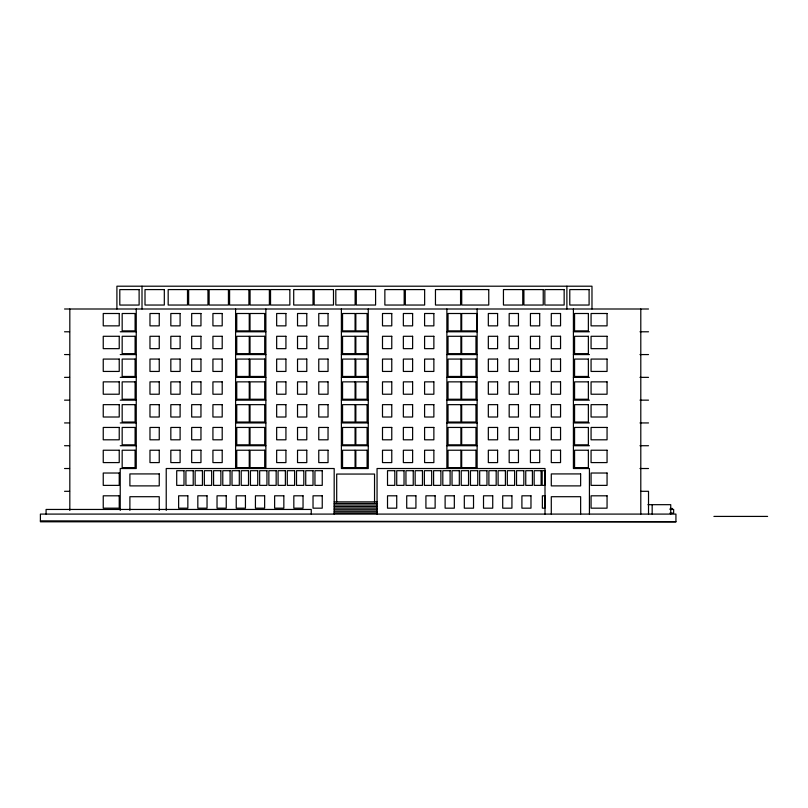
<?xml version="1.0" encoding="UTF-8"?>
<svg xmlns="http://www.w3.org/2000/svg" width="808" height="808" viewBox="0 0 808 808"><rect width="100%" height="100%" fill="white"/><g stroke="black" fill="none" stroke-linecap="round" stroke-linejoin="round"><path stroke-width="1.21" d="M64.539 308.999L648.521 308.999M64.539 331.785L69.559 331.785M120.23 331.785L136.249 331.785M235.593 331.785L265.862 331.785M341.39 331.785L368.266 331.785M446.875 331.785L477.134 331.785M573.407 331.785L589.426 331.785M639.997 331.785L648.521 331.785M64.539 354.571L69.559 354.571M120.23 354.571L136.249 354.571M235.593 354.571L265.862 354.571M341.39 354.571L368.266 354.571M446.875 354.571L477.134 354.571M573.407 354.571L589.426 354.571M639.997 354.571L648.521 354.571M64.539 377.356L69.559 377.356M120.23 377.356L136.249 377.356M235.593 377.356L265.862 377.356M341.39 377.356L368.266 377.356M446.875 377.356L477.134 377.356M573.407 377.356L589.426 377.356M639.997 377.356L648.521 377.356M64.539 400.152L69.559 400.152M120.23 400.152L136.249 400.152M235.593 400.152L265.862 400.152M341.39 400.152L368.266 400.152M446.875 400.152L477.134 400.152M573.407 400.152L589.426 400.152M639.997 400.152L648.521 400.152M64.539 422.938L69.559 422.938M120.23 422.938L136.249 422.938M235.593 422.938L265.862 422.938M341.39 422.938L368.266 422.938M446.875 422.938L477.134 422.938M573.407 422.938L589.426 422.938M639.997 422.938L648.521 422.938M64.539 445.723L69.559 445.723M120.23 445.723L136.249 445.723M235.593 445.723L265.862 445.723M341.39 445.723L368.266 445.723M446.875 445.723L477.134 445.723M573.407 445.723L589.426 445.723M639.997 445.723L648.521 445.723M64.539 468.519L69.559 468.519M639.997 468.519L648.521 468.519M64.539 491.304L69.559 491.304M640.795 491.304L648.521 491.304L648.521 514.09M334.179 501.869L377.053 501.869M334.179 503.435L377.053 503.435M647.935 504.677L670.741 504.677L670.741 514.09M334.179 505.01L377.053 505.01M334.179 506.576L377.053 506.576M334.179 508.141L377.053 508.141M670.165 508.474L672.468 508.474L672.468 509.454M669.943 509.454L673.65 509.454L673.65 513.11L669.943 513.11M334.179 509.717L377.053 509.717M334.179 511.282L377.053 511.282M334.179 512.858L377.053 512.858M713.908 516.413L767.6 516.413M675.932 521.796L40.4 521.796L40.4 514.09L675.932 514.09L675.932 521.796L40.4 520.867M652.167 504.677L652.167 514.09M640.795 308.999L640.795 514.09M591.981 308.999L591.981 286.204L116.907 286.204L116.907 308.999M589.426 514.09L589.426 468.519L573.407 468.519L573.407 308.999M580.639 514.09L580.639 496.708L551.288 496.708L551.288 514.09M566.883 286.204L566.883 308.999M545.006 514.09L545.006 468.519L377.053 468.519L377.053 514.09M477.134 308.999L477.134 468.519M446.875 308.999L446.875 468.519M374.538 501.869L374.538 474.054L336.694 474.054L336.694 501.869M368.266 308.999L368.266 468.519L341.39 468.519L341.39 308.999M334.179 514.09L334.179 468.519L166.226 468.519L166.226 510.393M311.252 514.09L311.252 509.454L46.086 509.454L46.086 514.09M265.862 308.999L265.862 468.519M235.593 308.999L235.593 468.519M159.247 510.363L159.247 496.708L129.886 496.708L129.886 510.363M142.006 286.204L142.006 308.999M136.249 308.999L136.249 468.519L120.23 468.519L120.23 510.393M69.821 308.999L69.821 510.494M164.317 289.587L145.006 289.587L145.006 305.04L164.317 305.04L164.317 289.587M187.496 289.587L168.175 289.587L168.175 305.04L187.496 305.04L187.496 289.587M207.959 289.587L188.648 289.587L188.648 305.04L207.959 305.04L207.959 289.587M228.432 289.587L209.121 289.587L209.121 305.04L228.432 305.04L228.432 289.587M248.904 289.587L229.593 289.587L229.593 305.04L248.904 305.04L248.904 289.587M269.377 289.587L250.066 289.587L250.066 305.04L269.377 305.04L269.377 289.587M289.85 289.587L270.539 289.587L270.539 305.04L289.85 305.04L289.85 289.587M313.019 289.587L293.708 289.587L293.708 305.04L313.019 305.04L313.019 289.587M333.492 289.587L314.181 289.587L314.181 305.04L333.492 305.04L333.492 289.587M355.126 289.587L335.815 289.587L335.815 305.04L355.126 305.04L355.126 289.587M375.589 289.587L356.277 289.587L356.277 305.04L375.589 305.04L375.589 289.587M404.172 289.587L384.861 289.587L384.861 305.04L404.172 305.04L404.172 289.587M424.644 289.587L405.333 289.587L405.333 305.04L424.644 305.04L424.644 289.587M460.57 289.587L435.462 289.587L435.462 305.04L460.57 305.04L460.57 289.587M488.759 289.587L461.721 289.587L461.721 305.04L488.759 305.04L488.759 289.587M522.756 289.587L503.445 289.587L503.445 305.04L522.756 305.04L522.756 289.587M543.229 289.587L523.907 289.587L523.907 305.04L543.229 305.04L543.229 289.587M564.156 289.587L544.845 289.587L544.845 305.04L564.156 305.04L564.156 289.587M589.093 289.587L569.781 289.587L569.781 305.04L589.093 305.04L589.093 289.587M139.117 289.607L119.796 289.607L119.796 305.06L139.117 305.06L139.117 289.607M119.23 313.504L103.242 313.504L103.242 325.856L119.23 325.856L119.23 313.504M135.098 313.504L122.17 313.504L122.17 330.876L135.098 330.876L135.098 313.504M159.247 313.504L149.975 313.504L149.975 325.856L159.247 325.856L159.247 313.504M180.103 313.504L170.831 313.504L170.831 325.856L180.103 325.856L180.103 313.504M200.96 313.504L191.688 313.504L191.688 325.856L200.96 325.856L200.96 313.504M222.2 313.504L212.928 313.504L212.928 325.856L222.2 325.856L222.2 313.504M249.248 313.504L236.754 313.504L236.754 330.876L249.248 330.876L249.248 313.504M264.701 313.504L250.015 313.504L250.015 330.876L264.701 330.876L264.701 313.504M285.931 313.504L276.659 313.504L276.659 325.856L285.931 325.856L285.931 313.504M306.788 313.504L297.526 313.504L297.526 325.856L306.788 325.856L306.788 313.504M328.038 313.504L318.766 313.504L318.766 325.856L328.038 325.856L328.038 313.504M355.076 313.504L342.552 313.504L342.552 330.876L355.076 330.876L355.076 313.504M367.105 313.504L355.843 313.504L355.843 330.876L367.105 330.876L367.105 313.504M391.769 313.504L382.497 313.504L382.497 325.856L391.769 325.856L391.769 313.504M412.625 313.504L403.354 313.504L403.354 325.856L412.625 325.856L412.625 313.504M433.866 313.504L424.594 313.504L424.594 325.856L433.866 325.856L433.866 313.504M460.903 313.504L448.026 313.504L448.026 330.876L460.903 330.876L460.903 313.504M476.74 313.504L461.681 313.504L461.681 330.876L476.74 330.876L476.74 313.504M497.597 313.504L488.325 313.504L488.325 325.856L497.597 325.856L497.597 313.504M518.453 313.504L509.181 313.504L509.181 325.856L518.453 325.856L518.453 313.504M539.693 313.504L530.432 313.504L530.432 325.856L539.693 325.856L539.693 313.504M560.55 313.504L551.288 313.504L551.288 325.856L560.55 325.856L560.55 313.504M588.365 313.504L574.569 313.504L574.569 330.876L588.365 330.876L588.365 313.504M607.06 313.504L591.072 313.504L591.072 325.856L607.06 325.856L607.06 313.504M119.23 336.29L103.242 336.29L103.242 348.652L119.23 348.652L119.23 336.29M135.098 336.29L122.17 336.29L122.17 353.672L135.098 353.672L135.098 336.29M159.247 336.29L149.975 336.29L149.975 348.652L159.247 348.652L159.247 336.29M180.103 336.29L170.831 336.29L170.831 348.652L180.103 348.652L180.103 336.29M200.96 336.29L191.688 336.29L191.688 348.652L200.96 348.652L200.96 336.29M222.2 336.29L212.928 336.29L212.928 348.652L222.2 348.652L222.2 336.29M249.248 336.29L236.754 336.29L236.754 353.672L249.248 353.672L249.248 336.29M264.701 336.29L250.015 336.29L250.015 353.672L264.701 353.672L264.701 336.29M285.931 336.29L276.659 336.29L276.659 348.652L285.931 348.652L285.931 336.29M306.788 336.29L297.526 336.29L297.526 348.652L306.788 348.652L306.788 336.29M328.038 336.29L318.766 336.29L318.766 348.652L328.038 348.652L328.038 336.29M355.076 336.29L342.552 336.29L342.552 353.672L355.076 353.672L355.076 336.29M367.105 336.29L355.843 336.29L355.843 353.672L367.105 353.672L367.105 336.29M391.769 336.29L382.497 336.29L382.497 348.652L391.769 348.652L391.769 336.29M412.625 336.29L403.354 336.29L403.354 348.652L412.625 348.652L412.625 336.29M433.866 336.29L424.594 336.29L424.594 348.652L433.866 348.652L433.866 336.29M460.903 336.29L448.026 336.29L448.026 353.672L460.903 353.672L460.903 336.29M475.973 336.29L461.681 336.29L461.681 353.672L475.973 353.672L475.973 336.29M497.597 336.29L488.325 336.29L488.325 348.652L497.597 348.652L497.597 336.29M518.453 336.29L509.181 336.29L509.181 348.652L518.453 348.652L518.453 336.29M539.693 336.29L530.432 336.29L530.432 348.652L539.693 348.652L539.693 336.29M560.55 336.29L551.288 336.29L551.288 348.652L560.55 348.652L560.55 336.29M588.365 336.29L574.569 336.29L574.569 353.672L588.365 353.672L588.365 336.29M607.06 336.29L591.072 336.29L591.072 348.652L607.06 348.652L607.06 336.29M119.23 359.075L103.242 359.075L103.242 371.438L119.23 371.438L119.23 359.075M135.098 359.075L122.17 359.075L122.17 376.457L135.098 376.457L135.098 359.075M159.247 359.075L149.975 359.075L149.975 371.438L159.247 371.438L159.247 359.075M180.103 359.075L170.831 359.075L170.831 371.438L180.103 371.438L180.103 359.075M200.96 359.075L191.688 359.075L191.688 371.438L200.96 371.438L200.96 359.075M222.2 359.075L212.928 359.075L212.928 371.438L222.2 371.438L222.2 359.075M249.248 359.075L236.754 359.075L236.754 376.457L249.248 376.457L249.248 359.075M264.701 359.075L250.015 359.075L250.015 376.457L264.701 376.457L264.701 359.075M285.931 359.075L276.659 359.075L276.659 371.438L285.931 371.438L285.931 359.075M306.788 359.075L297.526 359.075L297.526 371.438L306.788 371.438L306.788 359.075M328.038 359.075L318.766 359.075L318.766 371.438L328.038 371.438L328.038 359.075M355.076 359.075L342.552 359.075L342.552 376.457L355.076 376.457L355.076 359.075M367.105 359.075L355.843 359.075L355.843 376.457L367.105 376.457L367.105 359.075M391.769 359.075L382.497 359.075L382.497 371.438L391.769 371.438L391.769 359.075M412.625 359.075L403.354 359.075L403.354 371.438L412.625 371.438L412.625 359.075M433.866 359.075L424.594 359.075L424.594 371.438L433.866 371.438L433.866 359.075M460.903 359.075L448.026 359.075L448.026 376.457L460.903 376.457L460.903 359.075M475.973 359.075L461.681 359.075L461.681 376.457L475.973 376.457L475.973 359.075M497.597 359.075L488.325 359.075L488.325 371.438L497.597 371.438L497.597 359.075M518.453 359.075L509.181 359.075L509.181 371.438L518.453 371.438L518.453 359.075M539.693 359.075L530.432 359.075L530.432 371.438L539.693 371.438L539.693 359.075M560.55 359.075L551.288 359.075L551.288 371.438L560.55 371.438L560.55 359.075M588.365 359.075L574.569 359.075L574.569 376.457L588.365 376.457L588.365 359.075M607.06 359.075L591.072 359.075L591.072 371.438L607.06 371.438L607.06 359.075M119.23 381.861L103.242 381.861L103.242 394.223L119.23 394.223L119.23 381.861M135.098 381.861L122.17 381.861L122.17 399.243L135.098 399.243L135.098 381.861M159.247 381.861L149.975 381.861L149.975 394.223L159.247 394.223L159.247 381.861M180.103 381.861L170.831 381.861L170.831 394.223L180.103 394.223L180.103 381.861M200.96 381.861L191.688 381.861L191.688 394.223L200.96 394.223L200.96 381.861M222.2 381.861L212.928 381.861L212.928 394.223L222.2 394.223L222.2 381.861M249.248 381.861L236.754 381.861L236.754 399.243L249.248 399.243L249.248 381.861M264.701 381.861L250.015 381.861L250.015 399.243L264.701 399.243L264.701 381.861M285.931 381.861L276.659 381.861L276.659 394.223L285.931 394.223L285.931 381.861M306.788 381.861L297.526 381.861L297.526 394.223L306.788 394.223L306.788 381.861M328.038 381.861L318.766 381.861L318.766 394.223L328.038 394.223L328.038 381.861M355.076 381.861L342.552 381.861L342.552 399.243L355.076 399.243L355.076 381.861M367.105 381.861L355.843 381.861L355.843 399.243L367.105 399.243L367.105 381.861M391.769 381.861L382.497 381.861L382.497 394.223L391.769 394.223L391.769 381.861M412.625 381.861L403.354 381.861L403.354 394.223L412.625 394.223L412.625 381.861M433.866 381.861L424.594 381.861L424.594 394.223L433.866 394.223L433.866 381.861M460.903 381.861L448.026 381.861L448.026 399.243L460.903 399.243L460.903 381.861M475.973 381.861L461.681 381.861L461.681 399.243L475.973 399.243L475.973 381.861M497.597 381.861L488.325 381.861L488.325 394.223L497.597 394.223L497.597 381.861M518.453 381.861L509.181 381.861L509.181 394.223L518.453 394.223L518.453 381.861M539.693 381.861L530.432 381.861L530.432 394.223L539.693 394.223L539.693 381.861M560.55 381.861L551.288 381.861L551.288 394.223L560.55 394.223L560.55 381.861M588.365 381.861L574.569 381.861L574.569 399.243L588.365 399.243L588.365 381.861M607.06 381.861L591.072 381.861L591.072 394.223L607.06 394.223L607.06 381.861M119.23 404.656L103.242 404.656L103.242 417.009L119.23 417.009L119.23 404.656M135.098 404.656L122.17 404.656L122.17 422.039L135.098 422.039L135.098 404.656M159.247 404.656L149.975 404.656L149.975 417.009L159.247 417.009L159.247 404.656M180.103 404.656L170.831 404.656L170.831 417.009L180.103 417.009L180.103 404.656M200.96 404.656L191.688 404.656L191.688 417.009L200.96 417.009L200.96 404.656M222.2 404.656L212.928 404.656L212.928 417.009L222.2 417.009L222.2 404.656M249.248 404.656L236.754 404.656L236.754 422.039L249.248 422.039L249.248 404.656M264.701 404.656L250.015 404.656L250.015 422.039L264.701 422.039L264.701 404.656M285.931 404.656L276.659 404.656L276.659 417.009L285.931 417.009L285.931 404.656M306.788 404.656L297.526 404.656L297.526 417.009L306.788 417.009L306.788 404.656M328.038 404.656L318.766 404.656L318.766 417.009L328.038 417.009L328.038 404.656M355.076 404.656L342.552 404.656L342.552 422.039L355.076 422.039L355.076 404.656M367.105 404.656L355.843 404.656L355.843 422.039L367.105 422.039L367.105 404.656M391.769 404.656L382.497 404.656L382.497 417.009L391.769 417.009L391.769 404.656M412.625 404.656L403.354 404.656L403.354 417.009L412.625 417.009L412.625 404.656M433.866 404.656L424.594 404.656L424.594 417.009L433.866 417.009L433.866 404.656M460.903 404.656L448.026 404.656L448.026 422.039L460.903 422.039L460.903 404.656M475.973 404.656L461.681 404.656L461.681 422.039L475.973 422.039L475.973 404.656M497.597 404.656L488.325 404.656L488.325 417.009L497.597 417.009L497.597 404.656M518.453 404.656L509.181 404.656L509.181 417.009L518.453 417.009L518.453 404.656M539.693 404.656L530.432 404.656L530.432 417.009L539.693 417.009L539.693 404.656M560.55 404.656L551.288 404.656L551.288 417.009L560.55 417.009L560.55 404.656M588.365 404.656L574.569 404.656L574.569 422.039L588.365 422.039L588.365 404.656M607.06 404.656L591.072 404.656L591.072 417.009L607.06 417.009L607.06 404.656M119.23 427.442L103.242 427.442L103.242 439.805L119.23 439.805L119.23 427.442M135.098 427.442L122.17 427.442L122.17 444.824L135.098 444.824L135.098 427.442M159.247 427.442L149.975 427.442L149.975 439.805L159.247 439.805L159.247 427.442M180.103 427.442L170.831 427.442L170.831 439.805L180.103 439.805L180.103 427.442M200.96 427.442L191.688 427.442L191.688 439.805L200.96 439.805L200.96 427.442M222.2 427.442L212.928 427.442L212.928 439.805L222.2 439.805L222.2 427.442M249.248 427.442L236.754 427.442L236.754 444.824L249.248 444.824L249.248 427.442M264.701 427.442L250.015 427.442L250.015 444.824L264.701 444.824L264.701 427.442M285.931 427.442L276.659 427.442L276.659 439.805L285.931 439.805L285.931 427.442M306.788 427.442L297.526 427.442L297.526 439.805L306.788 439.805L306.788 427.442M328.038 427.442L318.766 427.442L318.766 439.805L328.038 439.805L328.038 427.442M355.076 427.442L342.552 427.442L342.552 444.824L355.076 444.824L355.076 427.442M367.105 427.442L355.843 427.442L355.843 444.824L367.105 444.824L367.105 427.442M391.769 427.442L382.497 427.442L382.497 439.805L391.769 439.805L391.769 427.442M412.625 427.442L403.354 427.442L403.354 439.805L412.625 439.805L412.625 427.442M433.866 427.442L424.594 427.442L424.594 439.805L433.866 439.805L433.866 427.442M460.903 427.442L448.026 427.442L448.026 444.824L460.903 444.824L460.903 427.442M475.973 427.442L461.681 427.442L461.681 444.824L475.973 444.824L475.973 427.442M497.597 427.442L488.325 427.442L488.325 439.805L497.597 439.805L497.597 427.442M518.453 427.442L509.181 427.442L509.181 439.805L518.453 439.805L518.453 427.442M539.693 427.442L530.432 427.442L530.432 439.805L539.693 439.805L539.693 427.442M560.55 427.442L551.288 427.442L551.288 439.805L560.55 439.805L560.55 427.442M588.365 427.442L574.569 427.442L574.569 444.824L588.365 444.824L588.365 427.442M607.06 427.442L591.072 427.442L591.072 439.805L607.06 439.805L607.06 427.442M119.23 450.228L103.242 450.228L103.242 462.59L119.23 462.59L119.23 450.228M135.098 450.228L122.17 450.228L122.17 467.61L135.098 467.61L135.098 450.228M159.247 450.228L149.975 450.228L149.975 462.59L159.247 462.59L159.247 450.228M180.103 450.228L170.831 450.228L170.831 462.59L180.103 462.59L180.103 450.228M200.96 450.228L191.688 450.228L191.688 462.59L200.96 462.59L200.96 450.228M222.2 450.228L212.928 450.228L212.928 462.59L222.2 462.59L222.2 450.228M249.248 450.228L236.754 450.228L236.754 467.61L249.248 467.61L249.248 450.228M264.701 450.228L250.015 450.228L250.015 467.61L264.701 467.61L264.701 450.228M285.931 450.228L276.659 450.228L276.659 462.59L285.931 462.59L285.931 450.228M306.788 450.228L297.526 450.228L297.526 462.59L306.788 462.59L306.788 450.228M328.038 450.228L318.766 450.228L318.766 462.59L328.038 462.59L328.038 450.228M355.076 450.228L342.552 450.228L342.552 467.61L355.076 467.61L355.076 450.228M367.105 450.228L355.843 450.228L355.843 467.61L367.105 467.61L367.105 450.228M391.769 450.228L382.497 450.228L382.497 462.59L391.769 462.59L391.769 450.228M412.625 450.228L403.354 450.228L403.354 462.59L412.625 462.59L412.625 450.228M433.866 450.228L424.594 450.228L424.594 462.59L433.866 462.59L433.866 450.228M460.903 450.228L448.026 450.228L448.026 467.61L460.903 467.61L460.903 450.228M475.973 450.228L461.681 450.228L461.681 467.61L475.973 467.61L475.973 450.228M497.597 450.228L488.325 450.228L488.325 462.59L497.597 462.59L497.597 450.228M518.453 450.228L509.181 450.228L509.181 462.59L518.453 462.59L518.453 450.228M539.693 450.228L530.432 450.228L530.432 462.59L539.693 462.59L539.693 450.228M560.55 450.228L551.288 450.228L551.288 462.59L560.55 462.59L560.55 450.228M588.365 450.228L574.569 450.228L574.569 467.61L588.365 467.61L588.365 450.228M607.06 450.228L591.072 450.228L591.072 462.59L607.06 462.59L607.06 450.228M184.002 470.7L176.71 470.7L176.71 485.376L184.002 485.376L184.002 470.7M193.223 470.7L185.921 470.7L185.921 485.376L193.223 485.376L193.223 470.7M202.434 470.7L195.142 470.7L195.142 485.376L202.434 485.376L202.434 470.7M211.656 470.7L204.353 470.7L204.353 485.376L211.656 485.376L211.656 470.7M220.867 470.7L213.575 470.7L213.575 485.376L220.867 485.376L220.867 470.7M230.088 470.7L222.786 470.7L222.786 485.376L230.088 485.376L230.088 470.7M239.299 470.7L232.007 470.7L232.007 485.376L239.299 485.376L239.299 470.7M248.511 470.7L241.218 470.7L241.218 485.376L248.511 485.376L248.511 470.7M257.732 470.7L250.44 470.7L250.44 485.376L257.732 485.376L257.732 470.7M266.943 470.7L259.651 470.7L259.651 485.376L266.943 485.376L266.943 470.7M276.164 470.7L268.862 470.7L268.862 485.376L276.164 485.376L276.164 470.7M285.375 470.7L278.083 470.7L278.083 485.376L285.375 485.376L285.375 470.7M294.597 470.7L287.294 470.7L287.294 485.376L294.597 485.376L294.597 470.7M303.808 470.7L296.516 470.7L296.516 485.376L303.808 485.376L303.808 470.7M313.029 470.7L305.727 470.7L305.727 485.376L313.029 485.376L313.029 470.7M322.24 470.7L314.948 470.7L314.948 485.376L322.24 485.376L322.24 470.7M394.809 470.7L387.517 470.7L387.517 485.376L394.809 485.376L394.809 470.7M404.03 470.7L396.728 470.7L396.728 485.376L404.03 485.376L404.03 470.7M413.241 470.7L405.949 470.7L405.949 485.376L413.241 485.376L413.241 470.7M422.463 470.7L415.161 470.7L415.161 485.376L422.463 485.376L422.463 470.7M431.674 470.7L424.382 470.7L424.382 485.376L431.674 485.376L431.674 470.7M440.885 470.7L433.593 470.7L433.593 485.376L440.885 485.376L440.885 470.7M450.106 470.7L442.814 470.7L442.814 485.376L450.106 485.376L450.106 470.7M459.318 470.7L452.026 470.7L452.026 485.376L459.318 485.376L459.318 470.7M468.539 470.7L461.237 470.7L461.237 485.376L468.539 485.376L468.539 470.7M477.75 470.7L470.458 470.7L470.458 485.376L477.75 485.376L477.75 470.7M486.971 470.7L479.669 470.7L479.669 485.376L486.971 485.376L486.971 470.7M496.183 470.7L488.891 470.7L488.891 485.376L496.183 485.376L496.183 470.7M505.404 470.7L498.102 470.7L498.102 485.376L505.404 485.376L505.404 470.7M514.615 470.7L507.323 470.7L507.323 485.376L514.615 485.376L514.615 470.7M523.826 470.7L516.534 470.7L516.534 485.376L523.826 485.376L523.826 470.7M532.411 470.7L525.745 470.7L525.745 485.376L532.411 485.376L532.411 470.7M541.107 470.7L534.159 470.7L534.159 485.376L541.107 485.376L541.107 470.7M544.814 470.7L542.168 470.7L542.168 485.376L544.814 485.376L544.814 470.7M119.23 473.023L103.242 473.023L103.242 485.376L119.23 485.376L119.23 473.023M607.06 473.023L591.072 473.023L591.072 485.376L607.06 485.376L607.06 473.023M159.247 473.922L129.886 473.922L129.886 485.891L159.247 485.891L159.247 473.922M580.639 473.922L551.288 473.922L551.288 485.891L580.639 485.891L580.639 473.922M119.23 495.809L103.242 495.809L103.242 508.171L119.23 508.171L119.23 495.809M187.85 495.809L178.629 495.809L178.629 508.171L187.85 508.171L187.85 495.809M207.04 495.809L197.829 495.809L197.829 508.171L207.04 508.171L207.04 495.809M226.24 495.809L217.029 495.809L217.029 508.171L226.24 508.171L226.24 495.809M245.44 495.809L236.229 495.809L236.229 508.171L245.44 508.171L245.44 495.809M264.64 495.809L255.429 495.809L255.429 508.171L264.64 508.171L264.64 495.809M283.84 495.809L274.629 495.809L274.629 508.171L283.84 508.171L283.84 495.809M303.04 495.809L293.829 495.809L293.829 508.171L303.04 508.171L303.04 495.809M322.24 495.809L313.029 495.809L313.029 508.171L322.24 508.171L322.24 495.809M396.728 495.809L387.517 495.809L387.517 508.171L396.728 508.171L396.728 495.809M415.928 495.809L406.717 495.809L406.717 508.171L415.928 508.171L415.928 495.809M435.128 495.809L425.917 495.809L425.917 508.171L435.128 508.171L435.128 495.809M454.328 495.809L445.117 495.809L445.117 508.171L454.328 508.171L454.328 495.809M473.528 495.809L464.317 495.809L464.317 508.171L473.528 508.171L473.528 495.809M492.729 495.809L483.517 495.809L483.517 508.171L492.729 508.171L492.729 495.809M511.929 495.809L502.707 495.809L502.707 508.171L511.929 508.171L511.929 495.809M530.977 495.809L521.907 495.809L521.907 508.171L530.977 508.171L530.977 495.809M544.905 495.809L542.37 495.809L542.37 508.171L544.905 508.171L544.905 495.809M607.06 495.809L591.072 495.809L591.072 508.171L607.06 508.171L607.06 495.809"/></g></svg>
